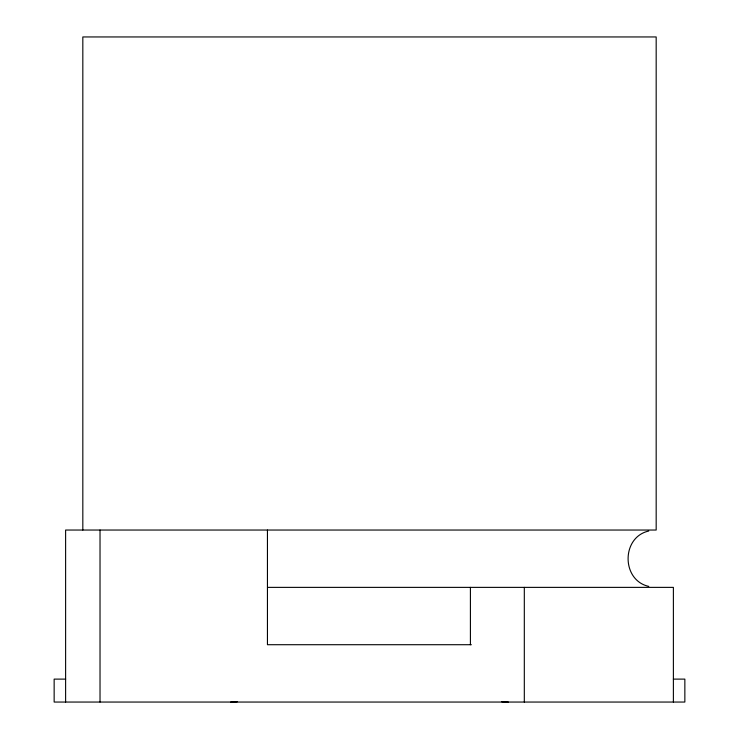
<?xml version="1.0" encoding="UTF-8"?>
<svg xmlns="http://www.w3.org/2000/svg" width="739" height="739" viewBox="0 0 739 739"><rect width="100%" height="100%" fill="white"/><g stroke="black" fill="none" stroke-linecap="round" stroke-linejoin="round"><path stroke-width="1.11" d="M648.759 531.018C621.222 537.087 621.222 580.327 648.759 586.396M267.647 587.376L673.386 587.376L673.386 702.05M471.353 644.713L267.444 644.713L267.444 530.039M65.651 679.113L54.15 679.113L54.15 702.05L684.85 702.05L684.85 679.113L673.349 679.113M524.311 587.376L524.311 702.05M470.41 587.376L470.41 644.713M100.024 530.039L100.024 702.05M82.823 530.039L82.823 36.95L656.177 36.95L656.177 530.039L65.614 530.039L65.614 702.05M237.339 701.745A71.535 71.535 0 0 1 230.688 702.05M508.312 702.05A71.535 71.535 0 0 1 501.661 701.745"/></g></svg>
